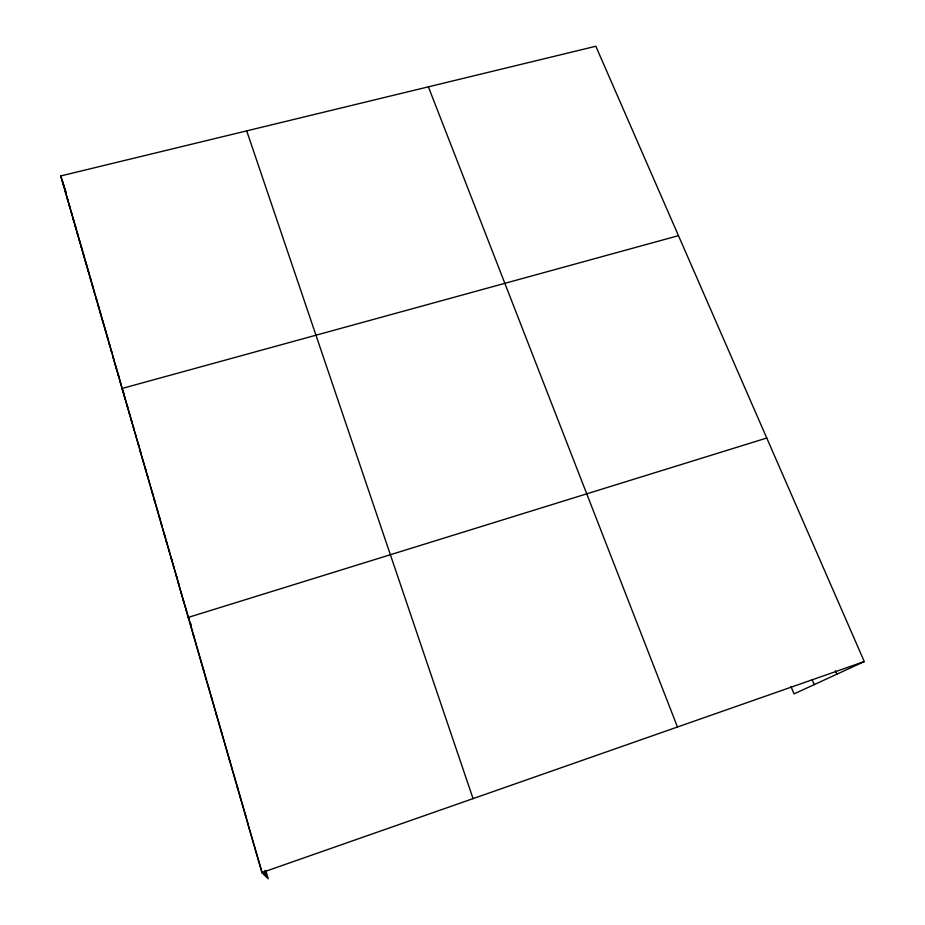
<?xml version="1.0" encoding="UTF-8"?>
<svg xmlns="http://www.w3.org/2000/svg" width="925" height="925" viewBox="0 0 925 925"><rect width="100%" height="100%" fill="white"/><g stroke="black" fill="none" stroke-linecap="round" stroke-linejoin="round"><path stroke-width="1.39" d="M265.822 870.437L268.238 878.75L261.937 872.587L60.715 175.947L595.839 46.25L864.285 661.56L794.055 693.9L790.968 686.512M261.937 872.587L864.285 661.56M766.756 438.022L188.226 617.414L188.989 619.322L178.352 583.201M678.476 235.655L122.1 388.454L124.251 394.57M248.166 824.903L262.249 872.899M245.437 815.48L245.853 816.162M242.732 806.091L243.159 806.831M240.026 796.749L240.477 797.547M237.343 787.441L237.806 788.297M234.661 778.168L235.147 779.093M232.002 768.929L232.499 769.912L224.613 742.602M229.342 759.737L229.863 760.778M226.694 750.568L227.226 751.667M221.433 732.357L222 733.571M218.82 723.304L219.398 724.576M216.219 714.297L216.808 715.615L206.923 681.378M213.617 705.312L214.23 706.688M211.039 696.363L211.663 697.797M208.46 687.448L209.108 688.94M835.402 670.752L836.871 674.186M205.893 678.58L206.564 680.118L196.817 646.425M812.081 679.493L814.243 684.604M203.35 669.735L204.02 671.342M200.806 660.936L201.488 662.589M195.742 643.418L196.458 645.176L189.347 620.548M193.233 634.712L193.961 636.527M190.723 626.052L191.475 627.913M190.377 622.791L191.059 624.491M185.752 608.812L186.526 610.778M183.266 600.232L184.063 602.256M180.803 591.699L181.612 593.769M428.391 86.834L677.47 727.015M175.9 574.726L176.733 576.888M173.461 566.285L174.316 568.505L162.731 528.395M171.032 557.879L171.9 560.145M168.616 549.508L169.495 551.809M166.211 541.16L167.101 543.518M163.806 532.846L164.708 535.251M161.412 524.567L162.326 527.019L153.296 495.754M159.031 516.323L159.956 518.821M156.66 508.103L157.597 510.646M154.29 499.916L155.25 502.506M151.943 491.765L152.903 494.401L150.567 486.319M147.248 475.542L148.243 478.271M144.924 467.472L145.93 470.247M140.288 451.435L150.185 484.978M142.6 459.436L143.618 462.257M137.987 443.457L139.028 446.37L136.75 438.462M133.408 427.604L134.472 430.587L119.88 380.753M135.697 435.513L136.391 437.479M128.864 411.856L129.951 414.932M131.13 419.719L132.206 422.748M124.343 396.224L125.453 399.392M126.598 404.028L127.696 407.15M115.452 365.433L116.608 368.763M117.66 373.087L118.805 376.359M111.058 350.228L112.237 353.627L95.067 294.185M113.255 357.813L120.643 382.73M104.525 327.612L105.739 331.138M106.699 335.127L107.901 338.608M108.873 342.666L110.063 346.1M98.073 305.25L99.31 308.881M100.212 312.685L101.449 316.281M102.363 320.131L103.588 323.692M91.679 283.119L92.951 286.866M93.795 290.473L94.639 292.947L84.927 259.081M95.934 297.85L97.183 301.515M85.354 261.232L86.661 265.082M87.459 268.504L88.754 272.32M89.563 275.8L90.847 279.581M246.698 130.864L473.057 798.633M79.099 239.575L80.429 243.529M81.18 246.767L82.498 250.687M83.262 253.982L84.58 257.878L64.484 188.307M70.855 211.05L72.231 215.143M72.902 218.138L74.277 222.197M74.96 225.261L76.324 229.284M77.029 232.406L78.371 236.395M62.738 182.919L64.149 187.139L62.137 180.202M64.75 189.914L66.161 194.111M66.785 196.933L68.172 201.095M68.82 203.974L70.196 208.102M60.715 175.947L64.288 186.653M64.715 187.937L65.987 191.741M264.642 870.795L266.435 876.993M263.66 872.414L264.411 875.015M112.607 354.888L114.052 359.917M134.853 431.906L136.368 437.155M139.409 447.688L140.935 452.972M174.663 569.696L178.826 584.103M217.178 716.898L224.232 741.318M232.88 771.219L248.177 824.187"/></g></svg>
